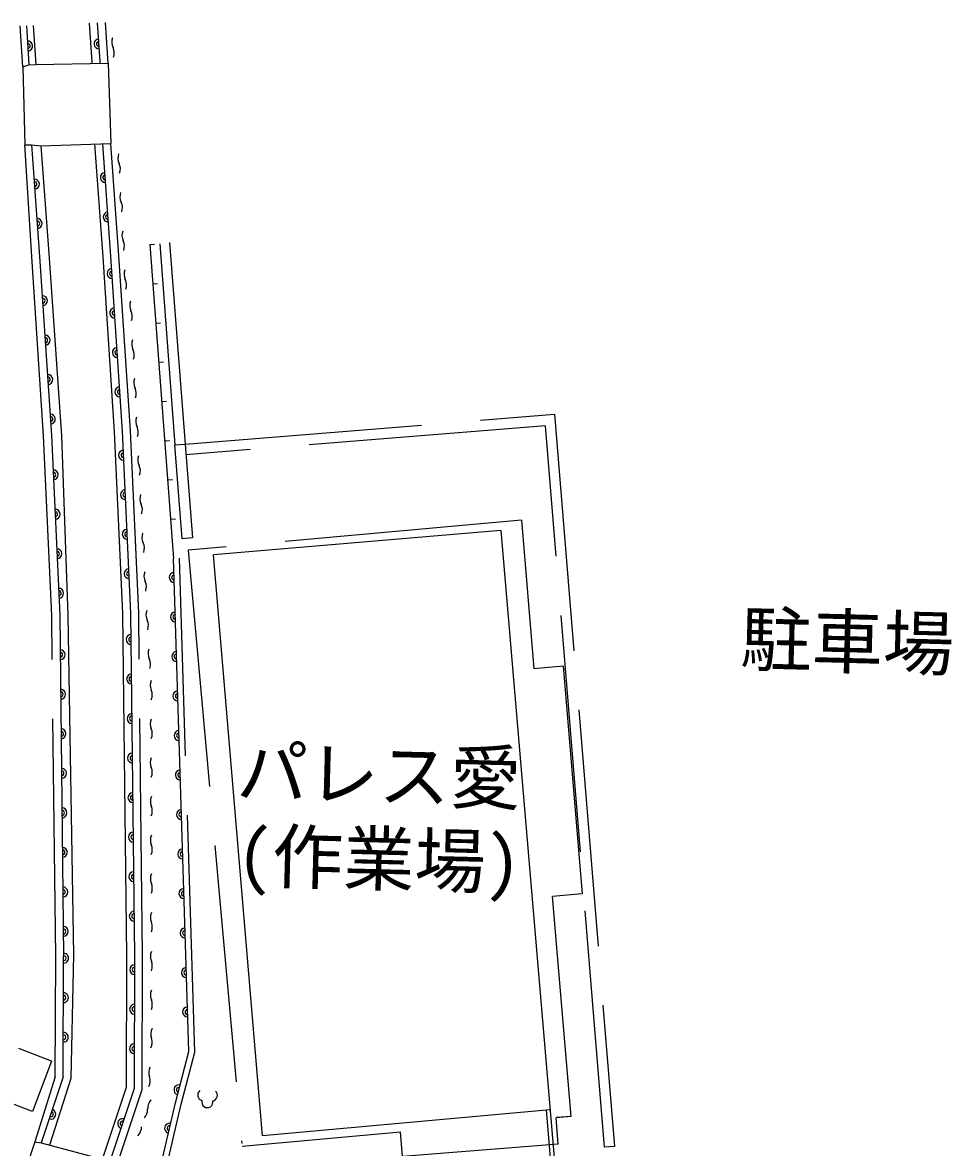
# Model space of a CAD drawing. Units: millimetres, scale not verified. Extents: x 40000 to 680000, y 20000 to 380000.
# Drawn here: x 525916 to 549418, y 299274 to 327733 of the extents above; entities that cross this region are included whole.
import ezdxf
from ezdxf.enums import TextEntityAlignment as Align

# ---------------------------------------------------------------- set-up
doc = ezdxf.new("R2010")
doc.units = ezdxf.units.MM
doc.header["$LTSCALE"] = 1000
doc.linetypes.add('DASHED', pattern=[7.5, 6, -1.5])
doc.layers.add('M-BGD', color=7, linetype='Continuous', lineweight=25)
doc.layers.add('M-BMK-HTXT', color=7, linetype='Continuous')
doc.styles.add('ＭＳ ゴシック', font='')
doc.styles.get('ＭＳ ゴシック').set_extended_font_data('MS Gothic')

msp = doc.modelspace()

# ---------------------------------------------------------------- linework, layer by layer
at = {"layer": 'M-BGD', "linetype": 'DASHED'}
for p, q in [((525922, 326615), (525854, 327645)), ((528081, 326706), (528012, 327733)), ((528079, 326706), (528081, 326706)), ((526157, 321679), (525977, 324641)), ((528149, 324668), (528146, 324668)), ((528352, 321830), (528149, 324668)), ((526449, 317278), (526157, 321679)), ((528645, 317401), (528352, 321830)), ((530029, 317069), (539375, 317821)), ((539375, 317821), (540892, 299299)), ((528856, 312797), (528645, 317401)), ((539148, 317532), (530051, 316800)), ((540643, 299279), (539148, 317532)), ((526657, 312734), (526449, 317278)), ((529958, 314675), (529770, 317049)), ((530029, 317069), (530217, 314695)), ((538536, 315146), (530107, 314383)), ((538536, 315146), (538854, 311386)), ((530107, 314383), (531466, 299372)), ((530272, 301685), (529889, 314182)), ((528955, 304127), (528856, 312797)), ((526755, 304117), (526657, 312734)), ((539590, 311448), (538854, 311386)), ((539590, 311448), (540077, 305690)), ((540077, 305690), (539323, 305627)), ((539794, 300061), (539323, 305627)), ((526746, 301065), (526755, 304117)), ((528945, 300739), (528955, 304127)), ((529933, 300367), (530272, 301685)), ((526746, 301065), (526227, 299416)), ((528316, 298866), (528945, 300739)), ((529475, 298434), (529933, 300367)), ((539794, 300061), (539413, 300026)), ((539469, 299359), (539413, 300026)), ((539794, 300061), (539416, 300031)), ((531471, 299308), (535478, 299670)), ((535531, 299045), (535478, 299670)), ((539469, 299359), (535531, 299045))]:
    msp.add_line(p, q, dxfattribs=at)
at = {"layer": 'M-BGD'}
for p, q in [((526013, 327652), (526079, 326661)), ((526185, 327659), (526253, 326667)), ((527677, 326740), (527613, 327717)), ((527877, 326750), (527813, 327725)), ((527679, 326697), (527677, 326740)), ((527879, 326701), (527877, 326750)), ((525922, 326615), (526079, 326661)), ((525922, 326615), (525977, 324641)), ((526079, 326661), (526253, 326667)), ((526253, 326667), (528079, 326706)), ((528079, 326706), (528149, 324668)), ((525977, 324641), (526146, 324641)), ((526146, 324641), (526357, 321693)), ((526146, 324641), (526376, 324616)), ((526376, 324616), (528149, 324668)), ((526376, 324616), (526586, 321775)), ((527749, 324656), (527746, 324656)), ((527953, 321802), (527749, 324656)), ((527949, 324662), (527946, 324662)), ((528152, 321816), (527949, 324662)), ((529635, 322170), (530029, 317069)), ((529133, 322113), (529258, 322122)), ((529133, 322113), (529739, 314178)), ((529389, 322132), (529770, 317049)), ((526357, 321693), (526648, 317289)), ((526586, 321775), (526906, 317278)), ((528246, 317379), (527953, 321802)), ((528446, 317390), (528152, 321816)), ((529209, 321121), (529333, 321130)), ((529284, 320129), (529409, 320138)), ((529360, 319137), (529485, 319146)), ((529436, 318145), (529560, 318155)), ((528456, 312785), (528246, 317379)), ((528656, 312791), (528446, 317390)), ((526648, 317289), (526857, 312739)), ((526906, 317278), (527061, 312728)), ((529512, 317153), (529636, 317163)), ((529770, 317049), (530029, 317069)), ((529587, 316161), (529712, 316171)), ((529663, 315170), (529788, 315179)), ((538020, 314883), (530747, 314267)), ((538020, 314883), (539388, 298716)), ((530217, 314695), (529958, 314675)), ((531991, 299569), (530747, 314267)), ((530121, 301701), (529739, 314178)), ((528555, 304125), (528456, 312785)), ((528755, 304126), (528656, 312791)), ((526857, 312739), (526955, 304118)), ((527061, 312728), (527203, 304151)), ((526946, 301064), (526955, 304118)), ((527203, 304151), (527136, 301017)), ((528545, 300804), (528555, 304125)), ((528745, 300772), (528755, 304126)), ((526653, 301460), (525822, 301775)), ((529788, 300403), (530121, 301701)), ((526653, 301460), (526169, 300182)), ((526946, 301064), (526391, 299389)), ((527136, 301017), (526596, 299336)), ((527941, 298979), (528545, 300804)), ((528135, 298928), (528745, 300772)), ((526169, 300182), (525338, 300496)), ((529284, 298279), (529788, 300403)), ((539261, 300227), (531991, 299569)), ((539161, 300218), (539289, 298710)), ((526227, 299416), (525117, 296065)), ((526227, 299416), (526391, 299389)), ((526391, 299389), (528126, 298930)), ((540892, 299299), (540643, 299279))]:
    msp.add_line(p, q, dxfattribs=at)
for centre, radius, start, end in [((527850, 327191), 125, 93.7953, 273.7953), ((528487, 327239), 312, 159.9266, 206.0946), ((526047, 327140), 125, 273.7953, 93.7953), ((526047, 327140), 62.5, 273.7953, 93.7953), ((527850, 327191), 62.5, 93.7953, 273.7953), ((527926, 326964), 312, 339.9258, 26.0967), ((528641, 324305), 312, 159.9263, 206.0951), ((528080, 324030), 312, 339.9261, 26.0962), ((528010, 323811), 125, 94.0857, 274.0857), ((528010, 323811), 62.5, 94.0857, 274.0857), ((526217, 323643), 125, 274.0857, 94.0857), ((526217, 323643), 62.5, 274.0857, 94.0857), ((528692, 323327), 312, 159.9244, 206.0968), ((528132, 323052), 312, 339.9263, 26.0951), ((526288, 322646), 125, 274.0857, 94.0857), ((528081, 322814), 125, 94.0857, 274.0857), ((528081, 322814), 62.5, 94.0857, 274.0857), ((526288, 322646), 62.5, 274.0857, 94.0857), ((528744, 322349), 312, 159.9258, 206.0967), ((528183, 322074), 312, 339.9266, 26.0946), ((528181, 321381), 125, 93.7913, 273.7913), ((528181, 321381), 62.5, 93.7913, 273.7913), ((528795, 321371), 312, 159.9263, 206.0951), ((528235, 321096), 312, 339.9262, 26.0963), ((526423, 320695), 125, 273.7914, 93.7914), ((526423, 320695), 62.5, 273.7914, 93.7914), ((528247, 320383), 125, 93.7913, 273.7913), ((528940, 320577), 312, 159.9266, 206.0946), ((528247, 320383), 62.5, 93.7913, 273.7913), ((528379, 320303), 312, 339.9258, 26.0967), ((526489, 319697), 125, 273.7914, 93.7914), ((526489, 319697), 62.5, 273.7914, 93.7914), ((528991, 319599), 312, 159.9258, 206.0967), ((528313, 319386), 125, 93.7913, 273.7913), ((528313, 319386), 62.5, 93.7913, 273.7913), ((528430, 319325), 312, 339.9266, 26.0946), ((526555, 318699), 125, 273.7914, 93.7914), ((526555, 318699), 62.5, 273.7914, 93.7914), ((528379, 318388), 125, 93.7913, 273.7913), ((529043, 318621), 312, 159.9262, 206.0963), ((528482, 318347), 312, 339.9263, 26.0951), ((528379, 318388), 62.5, 93.7913, 273.7913), ((526621, 317701), 125, 273.7914, 93.7914), ((526621, 317701), 62.5, 273.7914, 93.7914), ((529094, 317643), 312, 159.9266, 206.0946), ((528533, 317369), 312, 339.9258, 26.0967), ((528473, 316786), 125, 92.6252, 272.6252), ((528473, 316786), 62.5, 92.6252, 272.6252), ((529145, 316666), 312, 159.9258, 206.0967), ((528585, 316391), 312, 339.9266, 26.0946), ((526694, 316291), 125, 272.6251, 92.6251), ((526694, 316291), 62.5, 272.6251, 92.6251), ((528519, 315788), 125, 92.6252, 272.6252), ((528519, 315788), 62.5, 92.6252, 272.6252), ((529197, 315688), 312, 159.9261, 206.0962), ((526740, 315292), 125, 272.6251, 92.6251), ((526740, 315292), 62.5, 272.6251, 92.6251), ((528636, 315413), 312, 339.9263, 26.0951), ((528565, 314789), 125, 92.6252, 272.6252), ((528565, 314789), 62.5, 92.6252, 272.6252), ((529248, 314710), 312, 159.9263, 206.0951), ((528688, 314435), 312, 339.9261, 26.0962), ((526786, 314293), 125, 272.6251, 92.6251), ((526786, 314293), 62.5, 272.6251, 92.6251), ((528611, 313790), 125, 92.6252, 272.6252), ((528611, 313790), 62.5, 92.6252, 272.6252), ((529300, 313732), 312, 159.9244, 206.0968), ((529753, 313695), 125, 91.7559, 271.7559), ((529753, 313695), 62.5, 91.7559, 271.7559), ((526831, 313294), 125, 272.6251, 92.6251), ((526831, 313294), 62.5, 272.6251, 92.6251), ((528739, 313457), 312, 339.9263, 26.0951), ((529351, 312754), 312, 159.9258, 206.0967), ((529784, 312696), 125, 91.7559, 271.7559), ((528790, 312479), 312, 339.9266, 26.0946), ((529784, 312696), 62.5, 91.7559, 271.7559), ((528664, 312125), 125, 90.6502, 270.6502), ((528664, 312125), 62.5, 90.6502, 270.6502), ((526868, 311740), 125, 270.6503, 90.6503), ((526868, 311740), 62.5, 270.6503, 90.6503), ((529403, 311776), 312, 159.9263, 206.0951), ((528842, 311501), 312, 339.9262, 26.0963), ((529815, 311696), 125, 91.7559, 271.7559), ((529815, 311696), 62.5, 91.7559, 271.7559), ((528675, 311125), 125, 90.6502, 270.6502), ((528675, 311125), 62.5, 90.6502, 270.6502), ((529461, 310969), 312, 156.9266, 203.0946), ((526880, 310740), 125, 270.6503, 90.6503), ((526880, 310740), 62.5, 270.6503, 90.6503), ((528887, 310724), 312, 336.9258, 23.0967), ((529845, 310697), 125, 91.7559, 271.7559), ((529845, 310697), 62.5, 91.7559, 271.7559), ((528687, 310125), 125, 90.6502, 270.6502), ((528687, 310125), 62.5, 90.6502, 270.6502), ((529461, 309990), 312, 156.9258, 203.0967), ((526891, 309740), 125, 270.6503, 90.6503), ((526891, 309740), 62.5, 270.6503, 90.6503), ((528887, 309745), 312, 336.9266, 23.0946), ((529876, 309697), 125, 91.7559, 271.7559), ((529876, 309697), 62.5, 91.7559, 271.7559), ((528698, 309125), 125, 90.6502, 270.6502), ((528698, 309125), 62.5, 90.6502, 270.6502), ((529461, 309010), 312, 156.9262, 203.0963), ((526902, 308740), 125, 270.6503, 90.6503), ((526902, 308740), 62.5, 270.6503, 90.6503), ((528887, 308766), 312, 336.9263, 23.0951), ((529907, 308698), 125, 91.7559, 271.7559), ((529907, 308698), 62.5, 91.7559, 271.7559), ((528709, 308125), 125, 90.6502, 270.6502), ((528709, 308125), 62.5, 90.6502, 270.6502), ((529462, 308031), 312, 156.9266, 203.0946), ((526914, 307740), 125, 270.6503, 90.6503), ((526914, 307740), 62.5, 270.6503, 90.6503), ((528887, 307786), 312, 336.9258, 23.0967), ((529937, 307698), 125, 91.7559, 271.7559), ((529937, 307698), 62.5, 91.7559, 271.7559), ((528721, 307126), 125, 90.6502, 270.6502), ((528721, 307126), 62.5, 90.6502, 270.6502), ((529462, 307052), 312, 156.9258, 203.0967), ((526925, 306740), 125, 270.6503, 90.6503), ((526925, 306740), 62.5, 270.6503, 90.6503), ((528887, 306807), 312, 336.9266, 23.0946), ((529968, 306699), 125, 91.7559, 271.7559), ((529968, 306699), 62.5, 91.7559, 271.7559), ((528732, 306126), 125, 90.6502, 270.6502), ((528732, 306126), 62.5, 90.6502, 270.6502), ((529462, 306073), 312, 156.9261, 203.0962), ((528888, 305828), 312, 336.9263, 23.0951), ((526936, 305740), 125, 270.6503, 90.6503), ((526936, 305740), 62.5, 270.6503, 90.6503), ((529999, 305699), 125, 91.7559, 271.7559), ((529999, 305699), 62.5, 91.7559, 271.7559), ((528743, 305126), 125, 90.6502, 270.6502), ((528743, 305126), 62.5, 90.6502, 270.6502), ((529462, 305093), 312, 156.9263, 203.0951), ((526948, 304740), 125, 270.6503, 90.6503), ((526948, 304740), 62.5, 270.6503, 90.6503), ((528888, 304848), 312, 336.9261, 23.0962), ((530029, 304700), 125, 91.7559, 271.7559), ((530029, 304700), 62.5, 91.7559, 271.7559), ((529462, 304114), 312, 156.9244, 203.0968), ((526955, 304064), 125, 269.8277, 89.8277), ((526955, 304064), 62.5, 269.8277, 89.8277), ((528888, 303869), 312, 336.9263, 23.0951), ((528754, 303772), 125, 89.8278, 269.8278), ((528754, 303772), 62.5, 89.8278, 269.8278), ((530060, 303700), 125, 91.7559, 271.7559), ((530060, 303700), 62.5, 91.7559, 271.7559), ((526952, 303064), 125, 269.8277, 89.8277), ((526952, 303064), 62.5, 269.8277, 89.8277), ((529462, 303135), 312, 156.9258, 203.0967), ((528751, 302772), 125, 89.8278, 269.8278), ((528751, 302772), 62.5, 89.8278, 269.8278), ((528888, 302890), 312, 336.9266, 23.0946), ((530091, 302701), 125, 91.7559, 271.7559), ((530091, 302701), 62.5, 91.7559, 271.7559), ((529472, 302144), 312, 153.9244, 200.0968), ((526949, 302064), 125, 269.8277, 89.8277), ((526949, 302064), 62.5, 269.8277, 89.8277), ((528885, 301929), 312, 333.9263, 20.0951), ((528748, 301772), 125, 89.8278, 269.8278), ((528748, 301772), 62.5, 89.8278, 269.8278), ((529421, 301166), 312, 153.9258, 200.0967), ((528834, 300951), 312, 333.9266, 20.0946), ((529872, 300733), 125, 75.5972, 255.5972), ((529872, 300733), 62.5, 75.5972, 255.5972), ((530491, 300601), 144, 129.1107, 255.9812), ((530703, 300595), 144, 281.0398, 47.9071), ((528770, 300235), 312, 316.9262, 3.0963), ((529394, 300269), 312, 136.9263, 183.0951), ((530592, 300424), 142, 164.8242, 12.1952), ((526632, 300115), 125, 251.6978, 71.6978), ((526632, 300115), 62.5, 251.6978, 71.6978), ((528449, 299877), 125, 71.6978, 251.6978), ((528449, 299877), 62.5, 71.6978, 251.6978), ((528617, 299798), 312, 313.9263, 0.0951), ((529636, 299761), 125, 76.6693, 256.6693), ((529636, 299761), 62.5, 76.6693, 256.6693)]:
    msp.add_arc(centre, radius, start, end, dxfattribs=at)

# ---------------------------------------------------------------- texts
at = {"layer": 'M-BMK-HTXT', "style": 'ＭＳ ゴシック'}
for s, p in [('駐車場', (546758, 311018)), ('パレス愛', (534905, 307649)), ('(作業場)', (534905, 305517))]:
    msp.add_text(s, height=1320, rotation=358.51, dxfattribs=at).set_placement(p, align=Align.BOTTOM_CENTER)

doc.saveas('drawing.dxf')
